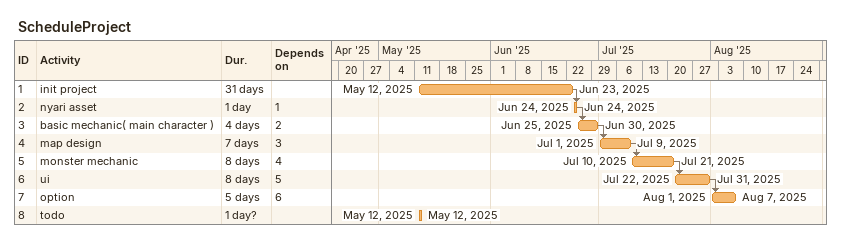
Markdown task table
ScheduleProject

| ID | Task | Duration | Start | Finish | Predecessors |
|---|---|---|---|---|---|
| 1 | init project | 31d | 2025-05-12 | 2025-06-23 |  |
| 2 | nyari asset | 1d | 2025-06-24 | 2025-06-24 | 1 |
| 3 | basic mechanic( main character ) | 4d | 2025-06-25 | 2025-06-30 | 2 |
| 4 | map design | 7d | 2025-07-01 | 2025-07-09 | 3 |
| 5 | monster mechanic | 8d | 2025-07-10 | 2025-07-21 | 4 |
| 6 | ui | 8d | 2025-07-22 | 2025-07-31 | 5 |
| 7 | option | 5d | 2025-08-01 | 2025-08-07 | 6 |
| 8 | todo | 1d? | 2025-05-12 | 2025-05-12 |  |
